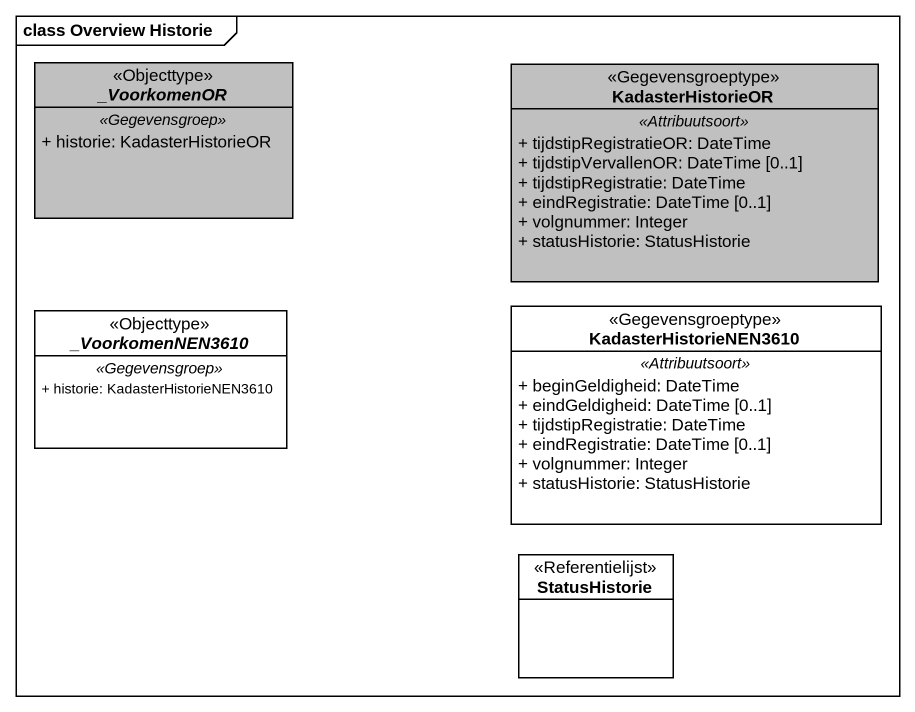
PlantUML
@startuml
mainframe class Overview Historie
hide circle
hide empty members
skinparam classAttributeIconSize 0
abstract class "_VoorkomenOR" as VoorkomenOR <<Objecttype>> #C0C0C0 {
  .. <<Gegevensgroep>> ..
  + historie: KadasterHistorieOR
}
class KadasterHistorieOR <<Gegevensgroeptype>> #C0C0C0 {
  .. <<Attribuutsoort>> ..
  + tijdstipRegistratieOR: DateTime
  + tijdstipVervallenOR: DateTime [0..1]
  + tijdstipRegistratie: DateTime
  + eindRegistratie: DateTime [0..1]
  + volgnummer: Integer
  + statusHistorie: StatusHistorie
}
abstract class "_VoorkomenNEN3610" as VoorkomenNEN3610 <<Objecttype>> {
  .. <<Gegevensgroep>> ..
  + historie: KadasterHistorieNEN3610
}
class KadasterHistorieNEN3610 <<Gegevensgroeptype>> {
  .. <<Attribuutsoort>> ..
  + beginGeldigheid: DateTime
  + eindGeldigheid: DateTime [0..1]
  + tijdstipRegistratie: DateTime
  + eindRegistratie: DateTime [0..1]
  + volgnummer: Integer
  + statusHistorie: StatusHistorie
}
class StatusHistorie <<Referentielijst>>
@enduml
